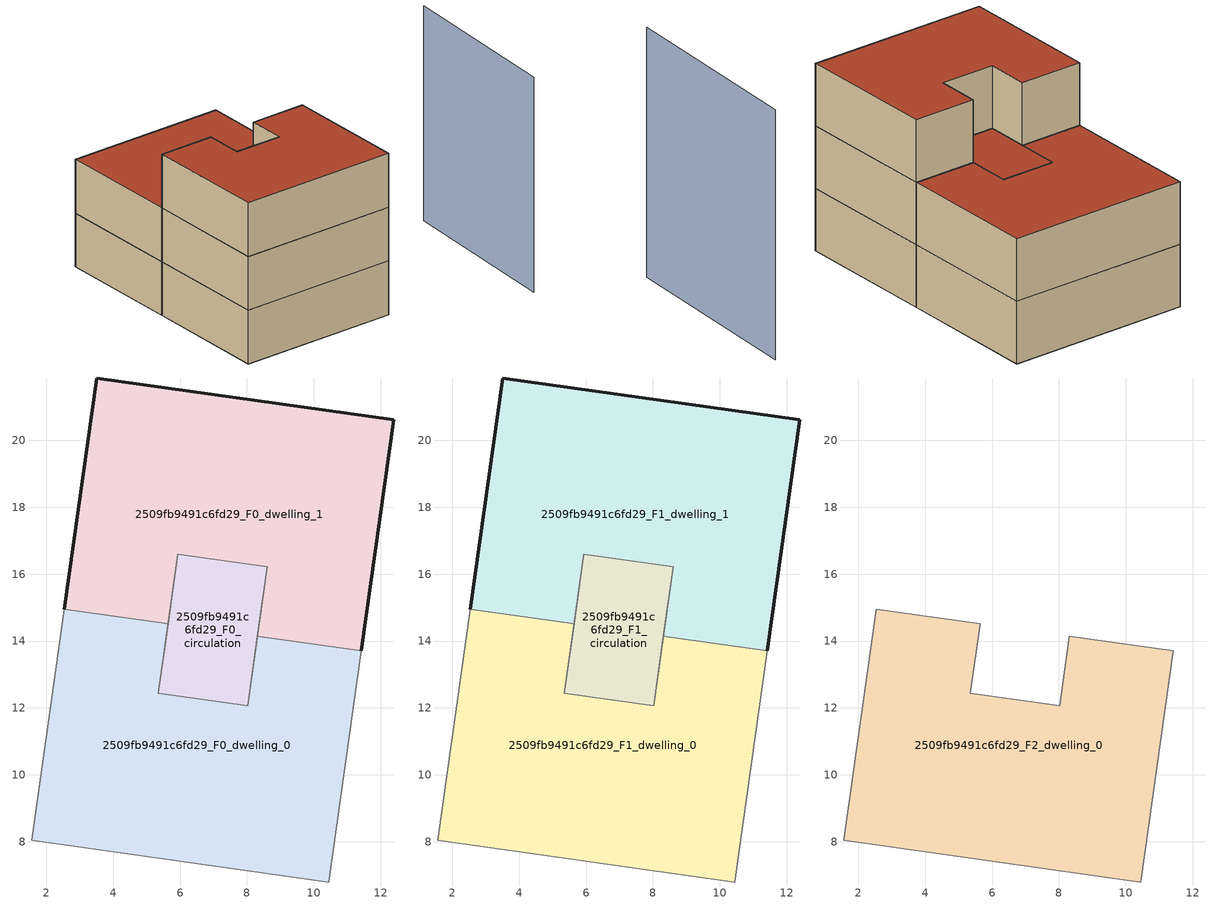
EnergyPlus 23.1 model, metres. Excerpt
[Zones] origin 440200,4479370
2509fb9491c6fd29_F0_dwelling_0
 floor ground (EU_floor_Construction): 10.44,6.8 11.42,13.71 8.31,14.14 8.02,12.07 5.35,12.45 5.65,14.52 2.54,14.96 1.57,8.05 z0
 wall adiabatic (EU_wall_Construction): 5.65,14.52 5.35,12.45 / 8.02,12.07 8.31,14.14 / 11.42,13.71 10.44,6.8 1.57,8.05 2.54,14.96 z0:3
 wall to 2509fb9491c6fd29_F0_dwelling_1 (EU_wall_Construction): 2.54,14.96 5.65,14.52 / 8.31,14.14 11.42,13.71 z0:3
 wall to 2509fb9491c6fd29_F0_circulation (EU_wall_Construction): 5.35,12.45 8.02,12.07 z0:3
2509fb9491c6fd29_F0_dwelling_1
 floor ground (EU_floor_Construction): 11.42,13.71 12.39,20.62 3.51,21.87 2.54,14.96 5.65,14.52 5.94,16.59 8.6,16.22 8.31,14.14 z0
 wall outside (EU_wall_Construction): 2.54,14.96 3.51,21.87 12.39,20.62 11.42,13.71 z0:3
 wall adiabatic (EU_wall_Construction): 8.31,14.14 8.6,16.22 / 5.94,16.59 5.65,14.52 z0:3
 wall to 2509fb9491c6fd29_F0_circulation (EU_wall_Construction): 8.6,16.22 5.94,16.59 z0:3
2509fb9491c6fd29_F0_circulation
 floor ground (EU_floor_Construction): 8.02,12.07 8.6,16.22 5.94,16.59 5.35,12.45 z0
 wall adiabatic (EU_wall_Construction): 5.35,12.45 5.94,16.59 / 8.6,16.22 8.02,12.07 z0:3
2509fb9491c6fd29_F1_dwelling_0
 floor to 2509fb9491c6fd29_F0_dwelling_0 (EU_floor_Construction): 10.44,6.8 11.42,13.71 8.31,14.14 8.02,12.07 5.35,12.45 5.65,14.52 2.54,14.96 1.57,8.05 z3
 wall adiabatic (EU_wall_Construction): 5.65,14.52 5.35,12.45 / 8.02,12.07 8.31,14.14 / 11.42,13.71 10.44,6.8 1.57,8.05 2.54,14.96 z3:6
 wall to 2509fb9491c6fd29_F1_dwelling_1 (EU_wall_Construction): 2.54,14.96 5.65,14.52 / 8.31,14.14 11.42,13.71 z3:6
 wall to 2509fb9491c6fd29_F1_circulation (EU_wall_Construction): 5.35,12.45 8.02,12.07 z3:6
2509fb9491c6fd29_F1_dwelling_1
 floor to 2509fb9491c6fd29_F0_dwelling_1 (EU_floor_Construction): 11.42,13.71 12.39,20.62 3.51,21.87 2.54,14.96 5.65,14.52 5.94,16.59 8.6,16.22 8.31,14.14 z3
 wall outside (EU_wall_Construction): 2.54,14.96 3.51,21.87 12.39,20.62 11.42,13.71 z3:6
 wall adiabatic (EU_wall_Construction): 8.31,14.14 8.6,16.22 / 5.94,16.59 5.65,14.52 z3:6
 wall to 2509fb9491c6fd29_F1_circulation (EU_wall_Construction): 8.6,16.22 5.94,16.59 z3:6
 roof outside (EU_roof_Construction): 12.39,20.62 11.42,13.71 8.31,14.14 8.6,16.22 5.94,16.59 5.65,14.52 2.54,14.96 3.51,21.87 z6
2509fb9491c6fd29_F1_circulation
 floor to 2509fb9491c6fd29_F0_circulation (EU_floor_Construction): 8.02,12.07 8.6,16.22 5.94,16.59 5.35,12.45 z3
 wall adiabatic (EU_wall_Construction): 5.35,12.45 5.94,16.59 / 8.6,16.22 8.02,12.07 z3:6
 roof outside (EU_roof_Construction): 8.6,16.22 8.02,12.07 5.35,12.45 5.94,16.59 z6
2509fb9491c6fd29_F2_dwelling_0
 floor to 2509fb9491c6fd29_F1_dwelling_0 (EU_floor_Construction): 10.44,6.8 11.42,13.71 8.31,14.14 8.02,12.07 5.35,12.45 5.65,14.52 2.54,14.96 1.57,8.05 z6
 wall adiabatic (EU_wall_Construction): 1.57,8.05 2.54,14.96 5.65,14.52 5.35,12.45 8.02,12.07 8.31,14.14 11.42,13.71 10.44,6.8 1.57,8.05 z6:9
 roof outside (EU_roof_Construction): 11.42,13.71 10.44,6.8 1.57,8.05 2.54,14.96 5.65,14.52 5.35,12.45 8.02,12.07 8.31,14.14 z9
shading: 17.29,3.31 19.28,12.84 z0:12
[Building]
EU S2 Campaign: North Axis=0; Terrain=City; Solar Distribution=FullExterior
[Site:Location]
Madrid: Latitude=40.5; Longitude=-3.5; Time Zone=1; Elevation=609
[SizingPeriod:WeatherFileDays]
AnnualSizingPeriod: Begin Month=1; Begin Day of Month=1; End Month=12; End Day of Month=31; Day of Week for Start Day=Monday; Use Weather File Daylight Saving Period=No; Use Weather File Rain and Snow Indicators=No
[MATERIAL]
EU_InternalMass_Material: Roughness=MediumRough; Thickness=0.1; Conductivity=1; Density=1800; Specific Heat=900; Thermal Absorptance=0.9; Solar Absorptance=0.7; Visible Absorptance=0.7
[MATERIAL:NOMASS] Roughness=MediumRough; Thermal Absorptance=0.9; Solar Absorptance=0.7; Visible Absorptance=0.7
Name | Thermal Resistance
EU_wall_NoMass | 0.609216
EU_roof_NoMass | 0.513268
EU_floor_NoMass | 0.568163
[CONSTRUCTION]
EU_wall_Construction: EU_wall_NoMass
EU_roof_Construction: EU_roof_NoMass
EU_floor_Construction: EU_floor_NoMass
EU_InternalMass_Construction: EU_InternalMass_Material
[ZONE] Type=1; Multiplier=1; Ceiling Height=autocalculate; Floor Area=autocalculate; Part of Total Floor Area=Yes
Name | Volume
2509fb9491c6fd29_F0_dwelling_0; 2509fb9491c6fd29_F1_dwelling_0; 2509fb9491c6fd29_F2_dwelling_0 | 170.759
2509fb9491c6fd29_F0_dwelling_1; 2509fb9491c6fd29_F1_dwelling_1 | 170.739
2509fb9491c6fd29_F0_circulation | 33.7672
2509fb9491c6fd29_F1_circulation | 33.7676
[INTERNALMASS] Construction=EU_InternalMass_Construction
Name | Zone or ZoneList | Surface Area
2509fb9491c6fd29_F0_dwelling_0_EU_InternalMass | 2509fb9491c6fd29_F0_dwelling_0 | 56.9112
2509fb9491c6fd29_F0_dwelling_1_EU_InternalMass | 2509fb9491c6fd29_F0_dwelling_1 | 56.9112
2509fb9491c6fd29_F1_dwelling_0_EU_InternalMass | 2509fb9491c6fd29_F1_dwelling_0 | 56.9112
2509fb9491c6fd29_F1_dwelling_1_EU_InternalMass | 2509fb9491c6fd29_F1_dwelling_1 | 56.9112
2509fb9491c6fd29_F2_dwelling_0_EU_InternalMass | 2509fb9491c6fd29_F2_dwelling_0 | 125.06
[OTHEREQUIPMENT] Fuel Type=Electricity; Design Level Calculation Method=Watts/Area; Power per Zone Floor Area=1; Fraction Latent=0; Fraction Radiant=0; Fraction Lost=0; Carbon Dioxide Generation Rate=0; EndUse Subcategory=EU_Step8_InternalGains
Name | Zone or ZoneList or Space or SpaceList | Schedule
EU_Step8_InternalGain_2509fb9491c6fd29_F0_dwelling_0_f000 | 2509fb9491c6fd29_F0_dwelling_0 | EU_Step8_GainSchedule_2509fb9491c6fd29_F0_dwelling_0_f000
EU_Step8_InternalGain_2509fb9491c6fd29_F0_dwelling_1_f000 | 2509fb9491c6fd29_F0_dwelling_1 | EU_Step8_GainSchedule_2509fb9491c6fd29_F0_dwelling_1_f000
EU_Step8_InternalGain_2509fb9491c6fd29_F1_dwelling_0_f000 | 2509fb9491c6fd29_F1_dwelling_0 | EU_Step8_GainSchedule_2509fb9491c6fd29_F1_dwelling_0_f000
EU_Step8_InternalGain_2509fb9491c6fd29_F1_dwelling_1_f000 | 2509fb9491c6fd29_F1_dwelling_1 | EU_Step8_GainSchedule_2509fb9491c6fd29_F1_dwelling_1_f000
EU_Step8_InternalGain_2509fb9491c6fd29_F2_dwelling_0_f000 | 2509fb9491c6fd29_F2_dwelling_0 | EU_Step8_GainSchedule_2509fb9491c6fd29_F2_dwelling_0_f000
[ZONEINFILTRATION:DESIGNFLOWRATE] Schedule=EU_AlwaysOn; Design Flow Rate Calculation Method=Flow/Area; Flow Rate per Floor Area=0.0005; Constant Term Coefficient=1; Temperature Term Coefficient=0; Velocity Term Coefficient=0; Velocity Squared Term Coefficient=0
Name | Zone or ZoneList or Space or SpaceList
EU_Circulation_Infiltration_2509fb9491c6fd29_F0_circulation | 2509fb9491c6fd29_F0_circulation
EU_Circulation_Infiltration_2509fb9491c6fd29_F1_circulation | 2509fb9491c6fd29_F1_circulation
[ZONEVENTILATION:DESIGNFLOWRATE] Schedule=EU_AlwaysOn; Design Flow Rate Calculation Method=AirChanges/Hour; Air Changes per Hour=0.752966; Ventilation Type=Natural; Fan Pressure Rise=0; Fan Total Efficiency=1; Constant Term Coefficient=1; Temperature Term Coefficient=0; Velocity Term Coefficient=0; Velocity Squared Term Coefficient=0; Minimum Indoor Temperature=-100; Maximum Indoor Temperature=100; Delta Temperature=-100; Minimum Outdoor Temperature=-100; Maximum Outdoor Temperature=100; Maximum Wind Speed=40
Name | Zone or ZoneList or Space or SpaceList
EU_ConstantAir_2509fb9491c6fd29_F0_dwelling_0 | 2509fb9491c6fd29_F0_dwelling_0
EU_ConstantAir_2509fb9491c6fd29_F0_dwelling_1 | 2509fb9491c6fd29_F0_dwelling_1
EU_ConstantAir_2509fb9491c6fd29_F1_dwelling_0 | 2509fb9491c6fd29_F1_dwelling_0
EU_ConstantAir_2509fb9491c6fd29_F1_dwelling_1 | 2509fb9491c6fd29_F1_dwelling_1
EU_ConstantAir_2509fb9491c6fd29_F2_dwelling_0 | 2509fb9491c6fd29_F2_dwelling_0
[HVACTEMPLATE:THERMOSTAT] Constant Heating Setpoint=20; Constant Cooling Setpoint=50
EU_HeatOnly_2509fb9491c6fd29_F0_dwelling_0; EU_HeatOnly_2509fb9491c6fd29_F0_dwelling_1; EU_HeatOnly_2509fb9491c6fd29_F1_dwelling_0; EU_HeatOnly_2509fb9491c6fd29_F1_dwelling_1; EU_HeatOnly_2509fb9491c6fd29_F2_dwelling_0
[HVACTEMPLATE:ZONE:IDEALLOADSAIRSYSTEM] System Availability Schedule=EU_AlwaysOn; Maximum Heating Supply Air Temperature=50; Minimum Cooling Supply Air Temperature=13; Maximum Heating Supply Air Humidity Ratio=0.0156; Minimum Cooling Supply Air Humidity Ratio=0.0077; Heating Limit=NoLimit; Cooling Limit=NoLimit; Heating Availability Schedule=EU_AlwaysOn; Cooling Availability Schedule=EU_CoolingOff; Dehumidification Control Type=ConstantSensibleHeatRatio; Cooling Sensible Heat Ratio=0.7; Dehumidification Setpoint=60; Humidification Control Type=None; Humidification Setpoint=30; Outdoor Air Method=None; Outdoor Air Flow Rate per Person=0.00944; Outdoor Air Flow Rate per Zone Floor Area=0; Outdoor Air Flow Rate per Zone=0; Demand Controlled Ventilation Type=None; Outdoor Air Economizer Type=NoEconomizer; Heat Recovery Type=None; Sensible Heat Recovery Effectiveness=0.7; Latent Heat Recovery Effectiveness=0.65
Name | Template Thermostat
2509fb9491c6fd29_F0_dwelling_0 | EU_HeatOnly_2509fb9491c6fd29_F0_dwelling_0
2509fb9491c6fd29_F0_dwelling_1 | EU_HeatOnly_2509fb9491c6fd29_F0_dwelling_1
2509fb9491c6fd29_F1_dwelling_0 | EU_HeatOnly_2509fb9491c6fd29_F1_dwelling_0
2509fb9491c6fd29_F1_dwelling_1 | EU_HeatOnly_2509fb9491c6fd29_F1_dwelling_1
2509fb9491c6fd29_F2_dwelling_0 | EU_HeatOnly_2509fb9491c6fd29_F2_dwelling_0
[SIZING:ZONE] Zone Cooling Design Supply Air Temperature Input Method=SupplyAirTemperature; Zone Cooling Design Supply Air Temperature=13; Zone Heating Design Supply Air Temperature Input Method=SupplyAirTemperature; Zone Heating Design Supply Air Temperature=50; Zone Cooling Design Supply Air Humidity Ratio=0.008; Zone Heating Design Supply Air Humidity Ratio=0.008; Cooling Design Air Flow Method=DesignDay; Cooling Design Air Flow Rate=0; Cooling Minimum Air Flow per Zone Floor Area=0.000762; Cooling Minimum Air Flow=0; Cooling Minimum Air Flow Fraction=0.2; Heating Design Air Flow Method=DesignDay; Heating Design Air Flow Rate=0; Heating Maximum Air Flow per Zone Floor Area=0.002032; Heating Maximum Air Flow=0.141576; Heating Maximum Air Flow Fraction=0.3; Account for Dedicated Outdoor Air System=No; Dedicated Outdoor Air System Control Strategy=NeutralSupplyAir; Dedicated Outdoor Air Low Setpoint Temperature for Design=autosize; Dedicated Outdoor Air High Setpoint Temperature for Design=autosize; Zone Load Sizing Method=Sensible Load Only No Latent Load; Zone Latent Cooling Design Supply Air Humidity Ratio Input Method=HumidityRatioDifference; Zone Cooling Design Supply Air Humidity Ratio Difference=0.005; Zone Latent Heating Design Supply Air Humidity Ratio Input Method=HumidityRatioDifference; Zone Humidification Design Supply Air Humidity Ratio Difference=0.005
2509fb9491c6fd29_F0_dwelling_0; 2509fb9491c6fd29_F0_dwelling_1; 2509fb9491c6fd29_F1_dwelling_0; 2509fb9491c6fd29_F1_dwelling_1; 2509fb9491c6fd29_F2_dwelling_0
[SCHEDULE:CONSTANT]
Name | Hourly Value
EU_AlwaysOn | 1
EU_CoolingOff | 0
[SCHEDULE:FILE] Column Number=1; Rows to Skip at Top=0; Number of Hours of Data=8760; Column Separator=Comma; Interpolate to Timestep=No; Minutes per Item=60; Adjust Schedule for Daylight Savings=Yes
Name | File
EU_Step8_GainSchedule_2509fb9491c6fd29_F0_dwelling_0_f000 | ../../schedules/2509fb9491c6fd29/2509fb9491c6fd29_F0_dwelling_0_f000_gain.csv
EU_Step8_GainSchedule_2509fb9491c6fd29_F0_dwelling_1_f000 | ../../schedules/2509fb9491c6fd29/2509fb9491c6fd29_F0_dwelling_1_f000_gain.csv
EU_Step8_GainSchedule_2509fb9491c6fd29_F1_dwelling_0_f000 | ../../schedules/2509fb9491c6fd29/2509fb9491c6fd29_F1_dwelling_0_f000_gain.csv
EU_Step8_GainSchedule_2509fb9491c6fd29_F1_dwelling_1_f000 | ../../schedules/2509fb9491c6fd29/2509fb9491c6fd29_F1_dwelling_1_f000_gain.csv
EU_Step8_GainSchedule_2509fb9491c6fd29_F2_dwelling_0_f000 | ../../schedules/2509fb9491c6fd29/2509fb9491c6fd29_F2_dwelling_0_f000_gain.csv
